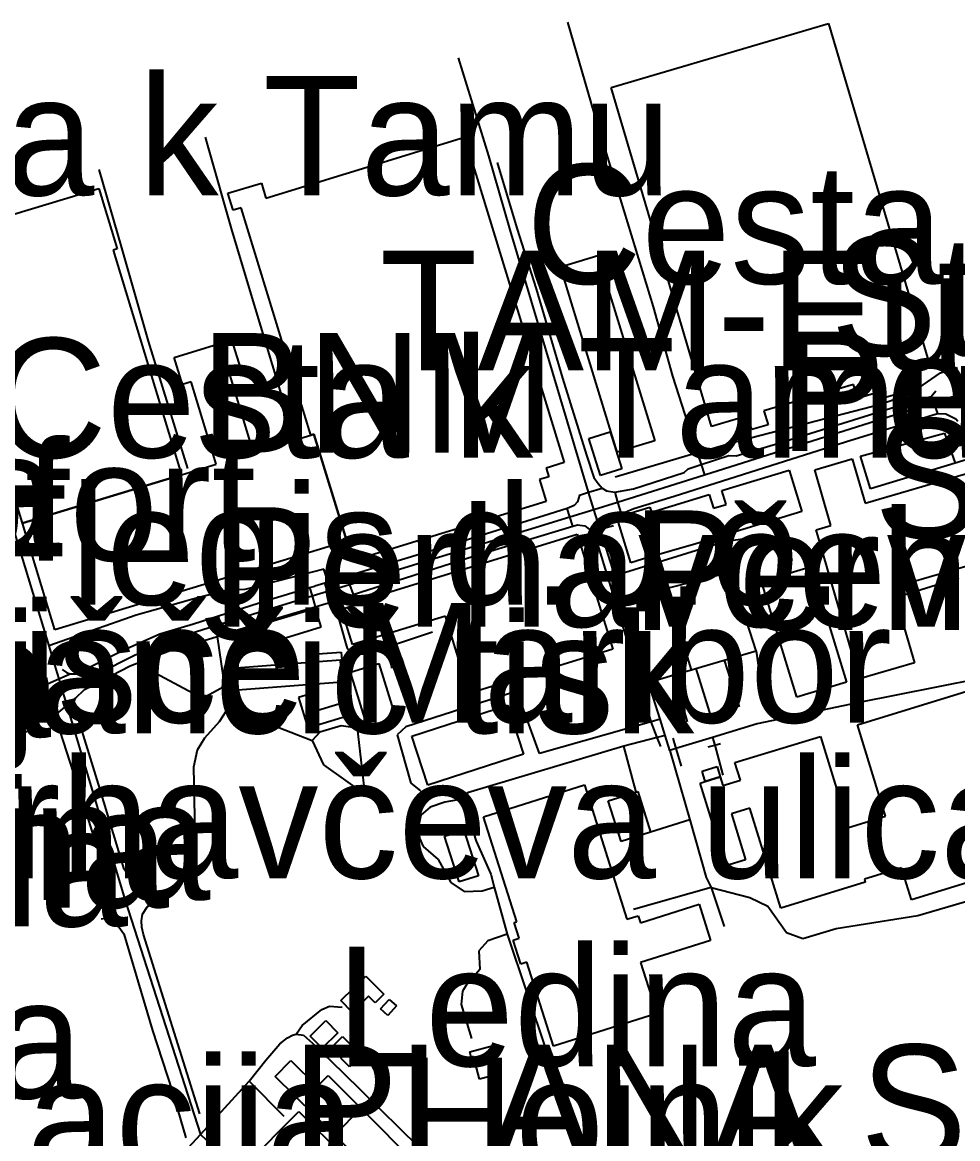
# Model space of a CAD drawing. Extents: x -8864 to 13231, y -7697 to 8949.
# Drawn here: x -1925 to -1439, y 4633 to 5212 of the extents above; entities that cross this region are included whole.
import ezdxf

# ---------------------------------------------------------------- set-up
doc = ezdxf.new("R2010")
doc.units = 0
for name, color, linetype in [('OSM_BUILDING_HOUSE', 9, 'CONTINUOUS'), ('OSM_BUILDING_INDUSTRIAL', 9, 'CONTINUOUS'), ('OSM_BUILDING_WAREHOUSE', 9, 'CONTINUOUS'), ('OSM_BUILDING_YES', 9, 'CONTINUOUS'), ('OSM_HIGHWAY_FOOTWAY', 8, 'CONTINUOUS'), ('OSM_HIGHWAY_PATH', 8, 'CONTINUOUS'), ('OSM_HIGHWAY_RESIDENTIAL', 8, 'CONTINUOUS'), ('OSM_HIGHWAY_SERVICE', 8, 'CONTINUOUS'), ('OSM_HIGHWAY_TERTIARY', 8, 'CONTINUOUS'), ('OSM_HIGHWAY_TRACK', 8, 'CONTINUOUS'), ('OSM_HIGHWAY_UNCLASSIFIED', 8, 'CONTINUOUS'), ('OSM_LABELS', 8, 'CONTINUOUS'), ('OSM_LEISURE_PITCH', 3, 'CONTINUOUS')]:
    doc.layers.add(name, color=color, linetype=linetype)

msp = doc.modelspace()

# ---------------------------------------------------------------- linework, layer by layer
at = {"layer": 'OSM_BUILDING_HOUSE'}
for p, q in [((-1759.157927, 4704.434956), (-1746.294219, 4717.133417)), ((-1746.294219, 4717.133417), (-1736.968032, 4707.704087)), ((-1744.854709, 4706.77005), (-1753.262061, 4698.474908)), ((-1741.424387, 4703.300768), (-1744.854709, 4706.77005)), ((-1736.968032, 4707.704087), (-1741.424387, 4703.300768)), ((-1753.262061, 4698.474908), (-1759.157927, 4704.434956)), ((-1775.176305, 4685.976599), (-1766.960378, 4694.082709)), ((-1766.960378, 4694.082709), (-1760.719948, 4687.766837)), ((-1768.935876, 4679.660727), (-1775.176305, 4685.976599)), ((-1760.719948, 4687.766837), (-1768.935876, 4679.660727))]:
    msp.add_line(p, q, dxfattribs=at)
at = {"layer": 'OSM_BUILDING_INDUSTRIAL'}
for p, q in [((-1618.843976, 5178.381092), (-1505.9726, 5211.73957)), ((-1505.9726, 5211.73957), (-1454.050696, 5036.340693)), ((-1566.784246, 5002.515196), (-1618.843976, 5178.381092)), ((-1798.062985, 5121.00451), (-1695.030814, 5152.56163)), ((-1695.030814, 5152.56163), (-1643.246735, 4983.734373)), ((-1817.787336, 5123.517516), (-1800.459616, 5128.821514)), ((-1800.459616, 5128.821514), (-1798.062985, 5121.00451)), ((-1969.609711, 5100.288895), (-1884.854725, 5126.063879)), ((-1884.854725, 5126.063879), (-1875.298828, 5094.70691)), ((-1815.09974, 5114.733116), (-1817.787336, 5123.517516)), ((-1810.95732, 5116.000738), (-1815.09974, 5114.733116)), ((-1774.755172, 4997.989563), (-1810.95732, 5116.000738)), ((-1924.517823, 4952.232851), (-1969.609711, 5100.288895)), ((-1875.298828, 5094.70691), (-1877.419808, 5094.061979)), ((-1877.419808, 5094.061979), (-1841.87616, 4977.362904)), ((-1845.758243, 5038.353321), (-1815.880751, 5047.437947)), ((-1815.880751, 5047.437947), (-1811.340168, 5032.548946)), ((-1841.477997, 5024.320521), (-1845.758243, 5038.353321)), ((-1454.050696, 5036.340693), (-1466.16402, 5032.760216)), ((-1811.340168, 5032.548946), (-1817.412145, 5030.70311)), ((-1817.412145, 5030.70311), (-1804.678606, 4988.893818)), ((-1466.16402, 5032.760216), (-1464.012412, 5025.488068)), ((-1836.929758, 5025.699339), (-1841.477997, 5024.320521)), ((-1823.874626, 4982.833694), (-1836.929758, 5025.699339)), ((-1464.012412, 5025.488068), (-1470.360039, 5023.619993)), ((-1493.032323, 5024.287163), (-1539.571379, 5010.55459)), ((-1490.896029, 5017.059493), (-1493.032323, 5024.287163)), ((-1480.582092, 5020.106234), (-1490.896029, 5017.059493)), ((-1479.533088, 5016.570235), (-1480.582092, 5020.106234)), ((-1469.180866, 5019.628096), (-1479.533088, 5016.570235)), ((-1470.360039, 5023.619993), (-1469.180866, 5019.628096)), ((-1548.039986, 5008.052704), (-1566.784246, 5002.515196)), ((-1545.919006, 5000.869511), (-1548.039986, 5008.052704)), ((-1539.571379, 5010.55459), (-1537.442742, 5003.371397)), ((-1537.442742, 5003.371397), (-1545.919006, 5000.869511)), ((-1804.678606, 4988.893818), (-1774.755172, 4997.989563)), ((-1773.19315, 4998.467701), (-1774.755172, 4997.989563)), ((-1774.755172, 4997.989563), (-1773.19315, 4998.467701)), ((-1756.156395, 4942.948074), (-1773.19315, 4998.467701)), ((-1773.19315, 4998.467701), (-1756.156395, 4942.948074)), ((-1643.246735, 4983.734373), (-1652.649492, 4980.854425)), ((-1513.200779, 4979.975985), (-1493.721451, 4985.635806)), ((-1493.721451, 4985.635806), (-1487.075202, 4962.740771)), ((-1841.87616, 4977.362904), (-1823.874626, 4982.833694)), ((-1652.649492, 4980.854425), (-1651.263581, 4976.35103)), ((-1504.824055, 4951.120901), (-1513.200779, 4979.975985)), ((-1924.517823, 4952.232851), (-1841.87616, 4977.362904)), ((-1841.87616, 4977.362904), (-1924.517823, 4952.232851)), ((-1651.263581, 4976.35103), (-1656.110442, 4974.861018)), ((-1656.110442, 4974.861018), (-1652.634179, 4963.508016)), ((-1487.075202, 4962.740771), (-1434.862332, 4977.874401)), ((-1652.634179, 4963.508016), (-1753.032352, 4932.762619)), ((-1907.649521, 4896.868897), (-1924.517823, 4952.232851)), ((-1512.488681, 4948.897003), (-1504.824055, 4951.120901)), ((-1490.007821, 4871.505334), (-1512.488681, 4948.897003)), ((-1756.156395, 4942.948074), (-1907.649521, 4896.868897)), ((-1753.032352, 4932.762619), (-1756.156395, 4942.948074)), ((-1421.967997, 4933.474266), (-1472.741356, 4918.752058)), ((-1472.741356, 4918.752058), (-1461.4167, 4879.800475)), ((-1461.4167, 4879.800475), (-1490.007821, 4871.505334)), ((-1491.041511, 4847.642903), (-1421.179329, 4869.136882)), ((-1476.409044, 4800.173788), (-1491.041511, 4847.642903)), ((-1554.586695, 4827.9614), (-1510.26816, 4841.605018)), ((-1510.26816, 4841.605018), (-1495.666321, 4794.247099)), ((-1551.76893, 4818.832297), (-1554.586695, 4827.9614)), ((-1572.626513, 4817.308927), (-1570.00783, 4818.120649)), ((-1559.410585, 4774.421043), (-1572.626513, 4817.308927)), ((-1570.00783, 4818.120649), (-1562.197721, 4820.52246)), ((-1562.197721, 4820.52246), (-1560.819467, 4816.052424)), ((-1560.819467, 4816.052424), (-1551.76893, 4818.832297)), ((-1546.830185, 4804.388076), (-1556.447338, 4801.430291)), ((-1530.827121, 4752.448926), (-1546.830185, 4804.388076)), ((-1556.447338, 4801.430291), (-1549.104305, 4777.590099)), ((-1495.666321, 4794.247099), (-1476.409044, 4800.173788)), ((-1549.104305, 4777.590099), (-1559.410585, 4774.421043)), ((-1393.147167, 4778.201671), (-1463.009349, 4756.696572)), ((-1468.162489, 4773.420289), (-1487.396794, 4767.504719)), ((-1463.009349, 4756.696572), (-1468.162489, 4773.420289)), ((-1486.914405, 4765.959109), (-1530.827121, 4752.448926)), ((-1487.396794, 4767.504719), (-1486.914405, 4765.959109))]:
    msp.add_line(p, q, dxfattribs=at)
at = {"layer": 'OSM_BUILDING_WAREHOUSE'}
for p, q in [((-1705.375379, 4789.743704), (-1695.390692, 4792.934999)), ((-1695.390692, 4792.934999), (-1687.787322, 4769.23936)), ((-1697.772009, 4766.036946), (-1705.375379, 4789.743704)), ((-1687.787322, 4769.23936), (-1697.772009, 4766.036946))]:
    msp.add_line(p, q, dxfattribs=at)
at = {"layer": 'OSM_BUILDING_YES'}
for p, q in [((-1645.245204, 5085.299819), (-1625.811817, 5091.259867)), ((-1625.811817, 5091.259867), (-1596.248261, 4995.020658)), ((-1615.681648, 4989.06061), (-1645.245204, 5085.299819)), ((-1607.810284, 4991.47354), (-1615.681648, 4989.06061)), ((-1597.38915, 4994.675954), (-1607.810284, 4991.47354)), ((-1596.248261, 4995.020658), (-1597.38915, 4994.675954)), ((-1561.39374, 4969.190077), (-1526.454992, 4979.809192)), ((-1526.454992, 4979.809192), (-1519.900626, 4958.281855)), ((-1597.894509, 4957.94827), (-1567.902163, 4967.110732)), ((-1567.902163, 4967.110732), (-1565.727584, 4960.005376)), ((-1559.19619, 4961.984646), (-1561.39374, 4969.190077)), ((-1615.949642, 4955.424145), (-1598.706148, 4960.639187)), ((-1598.706148, 4960.639187), (-1597.894509, 4957.94827)), ((-1565.727584, 4960.005376), (-1559.19619, 4961.984646)), ((-1608.736777, 4931.739626), (-1615.949642, 4955.424145)), ((-1519.900626, 4958.281855), (-1574.877662, 4941.569257)), ((-1744.364663, 4913.370224), (-1636.493289, 4946.595268)), ((-1636.493289, 4946.595268), (-1618.070622, 4886.872473)), ((-1574.877662, 4941.569257), (-1602.680115, 4933.574342)), ((-1602.680115, 4933.574342), (-1608.736777, 4931.739626)), ((-1540.758209, 4922.010069), (-1514.969539, 4929.827073)), ((-1514.969539, 4929.827073), (-1496.722982, 4869.681737)), ((-1522.503996, 4861.864734), (-1540.758209, 4922.010069)), ((-1758.843991, 4907.665924), (-1744.012443, 4912.236035)), ((-1744.012443, 4912.236035), (-1744.364663, 4913.370224)), ((-1772.320256, 4908.043987), (-1811.738331, 4896.212846)), ((-1769.425922, 4898.425626), (-1772.320256, 4908.043987)), ((-1753.154863, 4889.218686), (-1758.843991, 4907.665924)), ((-1704.938932, 4904.063208), (-1753.154863, 4889.218686)), ((-1692.557613, 4863.932959), (-1704.938932, 4904.063208)), ((-1808.767427, 4886.327617), (-1769.425922, 4898.425626)), ((-1811.738331, 4896.212846), (-1808.767427, 4886.327617)), ((-1771.171711, 4884.359467), (-1759.020101, 4885.282385)), ((-1759.020101, 4885.282385), (-1758.713823, 4881.201531)), ((-1618.070622, 4886.872473), (-1692.557613, 4863.932959)), ((-1770.865432, 4880.278613), (-1815.85778, 4876.864929)), ((-1770.865432, 4880.278613), (-1771.171711, 4884.359467)), ((-1759.464206, 4881.145934), (-1770.865432, 4880.278613)), ((-1759.464206, 4881.145934), (-1770.865432, 4880.278613)), ((-1758.713823, 4881.201531), (-1759.464206, 4881.145934)), ((-1758.614282, 4869.904127), (-1759.464206, 4881.145934)), ((-1754.150269, 4874.907899), (-1739.441233, 4879.433532)), ((-1739.441233, 4879.433532), (-1729.793452, 4848.14328)), ((-1815.85778, 4876.864929), (-1815.000199, 4865.634242)), ((-1744.502489, 4843.606527), (-1754.150269, 4874.907899)), ((-1815.000199, 4865.634242), (-1758.614282, 4869.904127)), ((-1496.722982, 4869.681737), (-1522.503996, 4861.864734)), ((-1775.54384, 4863.454821), (-1781.156398, 4861.764658)), ((-1772.84093, 4854.503629), (-1775.54384, 4863.454821)), ((-1781.156398, 4861.764658), (-1776.40142, 4846.019457)), ((-1758.484114, 4858.829112), (-1772.84093, 4854.503629)), ((-1756.439703, 4852.046222), (-1758.484114, 4858.829112)), ((-1722.320251, 4841.638376), (-1672.672466, 4857.728282)), ((-1672.672466, 4857.728282), (-1664.456538, 4832.409198)), ((-1776.40142, 4846.019457), (-1756.439703, 4852.046222)), ((-1729.793452, 4848.14328), (-1744.502489, 4843.606527)), ((-1714.104323, 4816.330411), (-1722.320251, 4841.638376)), ((-1664.456538, 4832.409198), (-1714.104323, 4816.330411)), ((-1571.70002, 4823.613679), (-1563.889912, 4826.026609)), ((-1570.00783, 4818.120649), (-1571.70002, 4823.613679)), ((-1563.889912, 4826.026609), (-1562.197721, 4820.52246)), ((-1685.076755, 4799.884682), (-1632.72606, 4816.408248)), ((-1632.72606, 4816.408248), (-1610.666333, 4746.633431)), ((-1562.197721, 4820.52246), (-1570.00783, 4818.120649)), ((-1667.833261, 4745.34357), (-1685.076755, 4799.884682)), ((-1603.629579, 4744.865432), (-1573.216099, 4754.461554)), ((-1573.216099, 4754.461554), (-1567.251321, 4735.614014)), ((-1610.666333, 4746.633431), (-1604.778124, 4748.490386)), ((-1604.778124, 4748.490386), (-1603.629579, 4744.865432)), ((-1669.142603, 4744.932149), (-1667.833261, 4745.34357)), ((-1666.562205, 4736.759322), (-1669.142603, 4744.932149)), ((-1669.701562, 4735.758567), (-1666.562205, 4736.759322)), ((-1665.796508, 4723.404811), (-1669.701562, 4735.758567)), ((-1567.251321, 4735.614014), (-1603.560666, 4724.149817)), ((-1662.649494, 4724.394446), (-1665.796508, 4723.404811)), ((-1648.86695, 4680.783796), (-1662.649494, 4724.394446)), ((-1603.560666, 4724.149817), (-1595.199256, 4697.718783)), ((-1738.568338, 4700.131713), (-1734.150267, 4705.057648)), ((-1734.793453, 4696.751387), (-1738.568338, 4700.131713)), ((-1730.375382, 4701.677322), (-1734.793453, 4696.751387)), ((-1734.150267, 4705.057648), (-1730.375382, 4701.677322)), ((-1595.199256, 4697.718783), (-1648.86695, 4680.783796)), ((-1762.618877, 4681.495443), (-1758.285032, 4685.765328)), ((-1758.285032, 4685.765328), (-1748.614281, 4675.980175)), ((-1757.45808, 4676.280401), (-1762.618877, 4681.495443)), ((-1692.258991, 4677.903847), (-1680.704626, 4680.995066)), ((-1691.485638, 4675.035018), (-1692.258991, 4677.903847)), ((-1680.704626, 4680.995066), (-1676.799572, 4666.417411)), ((-1793.239094, 4665.038594), (-1785.084423, 4673.255899)), ((-1785.084423, 4673.255899), (-1771.50096, 4659.812432)), ((-1759.211526, 4674.55688), (-1757.45808, 4676.280401)), ((-1754.693914, 4669.986768), (-1759.211526, 4674.55688)), ((-1748.614281, 4675.980175), (-1754.693914, 4669.986768)), ((-1690.26818, 4675.357483), (-1691.485638, 4675.035018)), ((-1687.136479, 4663.659777), (-1690.26818, 4675.357483)), ((-1762.396825, 4634.548945), (-1793.239094, 4665.038594)), ((-1771.50096, 4659.812432), (-1765.865431, 4665.505613)), ((-1765.865431, 4665.505613), (-1748.76742, 4648.537267)), ((-1676.799572, 4666.417411), (-1687.136479, 4663.659777)), ((-1748.76742, 4648.537267), (-1762.396825, 4634.548945)), ((-1748.76742, 4648.537267), (-1762.396825, 4634.548945)), ((-1719.739852, 4619.32636), (-1748.76742, 4648.537267)), ((-1810.038484, 4617.736272), (-1780.926689, 4646.902701)), ((-1780.926689, 4646.902701), (-1757.572934, 4623.618484)), ((-1762.396825, 4634.548945), (-1748.23909, 4620.771894))]:
    msp.add_line(p, q, dxfattribs=at)
at = {"layer": 'OSM_HIGHWAY_FOOTWAY'}
for p, q in [((-1678.009373, 5139.42951), (-1667.840918, 5105.459459)), ((-1667.840918, 5105.459459), (-1657.863888, 5073.89122)), ((-1657.863888, 5073.89122), (-1644.081345, 5027.545174)), ((-1644.081345, 5027.545174), (-1631.623456, 4987.548359)), ((-1452.733697, 5018.071367), (-1450.329409, 5020.984674)), ((-1531.753614, 4993.864231), (-1468.193117, 5013.779242)), ((-1468.193117, 5013.779242), (-1452.733697, 5018.071367)), ((-1452.733697, 5018.071367), (-1451.577495, 5014.902311)), ((-1451.577495, 5014.902311), (-1449.471829, 5009.142414)), ((-1497.228342, 4994.55364), (-1449.471829, 5009.142414)), ((-1449.471829, 5009.142414), (-1445.176269, 5008.975622)), ((-1445.176269, 5008.975622), (-1439.847019, 5006.395899)), ((-1439.847019, 5006.395899), (-1438.836299, 5005.150516)), ((-1553.912881, 4987.170296), (-1531.753614, 4993.864231)), ((-1543.093585, 4979.964865), (-1497.228342, 4994.55364)), ((-1631.623456, 4987.548359), (-1627.779658, 4976.028565)), ((-1572.174752, 4982.644663), (-1557.695424, 4987.348208)), ((-1557.695424, 4987.348208), (-1553.912881, 4987.170296)), ((-1607.335552, 4970.012919), (-1580.880725, 4978.586048)), ((-1586.209975, 4966.232292), (-1543.093585, 4979.964865)), ((-1580.880725, 4978.586048), (-1578.821, 4980.476362)), ((-1578.821, 4980.476362), (-1572.174752, 4982.644663)), ((-1627.779658, 4976.028565), (-1625.528509, 4972.859509)), ((-1625.528509, 4972.859509), (-1623.583639, 4970.446579)), ((-1635.360057, 4966.877222), (-1636.255923, 4963.296746)), ((-1635.360057, 4966.877222), (-1630.551481, 4968.333876)), ((-1630.551481, 4968.333876), (-1623.583639, 4970.446579)), ((-1623.583639, 4970.446579), (-1621.248264, 4968.978806)), ((-1621.248264, 4968.978806), (-1617.021617, 4968.367234)), ((-1617.021617, 4968.367234), (-1607.335552, 4970.012919)), ((-1617.021617, 4968.367234), (-1615.528508, 4963.218909)), ((-1638.047653, 4961.506507), (-1641.623458, 4959.871942)), ((-1636.255923, 4963.296746), (-1638.047653, 4961.506507)), ((-1615.528508, 4963.218909), (-1613.736778, 4957.036471)), ((-1607.167099, 4959.883061), (-1586.209975, 4966.232292)), ((-1641.623458, 4959.871942), (-1695.758226, 4942.881357)), ((-1640.25286, 4955.53534), (-1641.623458, 4959.871942)), ((-1638.713809, 4950.687241), (-1640.25286, 4955.53534)), ((-1613.736778, 4957.036471), (-1607.167099, 4959.883061)), ((-1690.390691, 4935.14219), (-1638.713809, 4950.687241)), ((-1638.713809, 4950.687241), (-1636.409062, 4951.37665)), ((-1636.409062, 4951.37665), (-1632.526979, 4950.93187)), ((-1632.526979, 4950.93187), (-1628.736779, 4947.874009)), ((-1628.736779, 4947.874009), (-1624.579045, 4949.074915)), ((-1624.579045, 4949.074915), (-1617.611204, 4951.076423)), ((-1628.736779, 4947.874009), (-1627.90217, 4947.20684)), ((-1627.90217, 4947.20684), (-1625.222231, 4939.156327)), ((-1695.758226, 4942.881357), (-1756.332505, 4924.500836)), ((-1625.222231, 4939.156327), (-1605.980268, 4876.431269)), ((-1752.879213, 4915.316135), (-1690.390691, 4935.14219)), ((-1765.842461, 4921.665365), (-1772.710761, 4919.641618)), ((-1759.586717, 4923.511201), (-1765.842461, 4921.665365)), ((-1756.332505, 4924.500836), (-1759.586717, 4923.511201)), ((-1756.332505, 4924.500836), (-1754.793455, 4920.408862)), ((-1754.793455, 4920.408862), (-1752.879213, 4915.316135)), ((-1797.764363, 4912.191557), (-1775.474927, 4918.818775)), ((-1775.474927, 4918.818775), (-1772.710761, 4919.641618)), ((-1775.474927, 4918.818775), (-1774.173242, 4914.471053)), ((-1774.173242, 4914.471053), (-1772.481052, 4908.833471)), ((-1757.549963, 4913.214551), (-1752.879213, 4915.316135)), ((-1835.643387, 4899.971235), (-1797.764363, 4912.191557)), ((-1817.526999, 4895.445601), (-1772.481052, 4908.833471)), ((-1772.481052, 4908.833471), (-1766.868494, 4910.501395)), ((-1766.868494, 4910.501395), (-1762.810301, 4911.69118)), ((-1762.810301, 4911.69118), (-1757.549963, 4913.214551)), ((-1853.093619, 4894.900746), (-1835.643387, 4899.971235)), ((-1872.182442, 4886.405454), (-1853.093619, 4894.900746)), ((-1844.632668, 4887.317252), (-1828.369267, 4891.887364)), ((-1828.369267, 4891.887364), (-1823.46115, 4893.49969)), ((-1823.46115, 4893.49969), (-1817.526999, 4895.445601)), ((-1887.243699, 4878.666287), (-1872.182442, 4886.405454)), ((-1868.522411, 4878.177029), (-1844.632668, 4887.317252)), ((-1905.674023, 4871.427497), (-1899.7705, 4874.040578)), ((-1903.798065, 4876.275596), (-1901.707713, 4874.785584)), ((-1901.707713, 4874.785584), (-1899.7705, 4874.040578)), ((-1899.7705, 4874.040578), (-1896.6388, 4874.040578)), ((-1896.6388, 4874.040578), (-1887.243699, 4878.666287)), ((-1892.236043, 4865.990065), (-1868.522411, 4878.177029)), ((-1605.980268, 4876.431269), (-1600.658675, 4858.395452)), ((-1912.151818, 4872.25034), (-1911.554575, 4868.825536)), ((-1911.554575, 4868.825536), (-1905.674023, 4871.427497)), ((-1911.554575, 4868.825536), (-1911.554575, 4865.700959)), ((-1913.040026, 4863.310268), (-1930.344776, 4849.755606)), ((-1911.554575, 4865.700959), (-1913.040026, 4863.310268)), ((-1896.983363, 4861.419954), (-1892.236043, 4865.990065)), ((-1909.540792, 4850.912033), (-1901.53926, 4857.605968)), ((-1901.53926, 4857.605968), (-1896.983363, 4861.419954)), ((-1897.618892, 4859.629716), (-1896.983363, 4861.419954)), ((-1897.151816, 4856.571855), (-1897.618892, 4859.629716)), ((-1896.202352, 4853.380561), (-1897.151816, 4856.571855)), ((-1598.108905, 4849.144034), (-1600.658675, 4858.395452)), ((-1918.805724, 4847.387154), (-1912.481068, 4851.356813)), ((-1912.481068, 4851.356813), (-1909.540792, 4850.912033)), ((-1909.540792, 4850.912033), (-1906.745998, 4849.733367)), ((-1885.000207, 4816.730713), (-1896.202352, 4853.380561)), ((-1939.984899, 4827.839086), (-1918.805724, 4847.387154)), ((-1906.745998, 4849.733367), (-1892.902199, 4806.71205)), ((-1594.93892, 4841.004565), (-1598.108905, 4849.144034)), ((-1593.147189, 4836.401095), (-1594.93892, 4841.004565)), ((-1586.807219, 4840.670981), (-1585.229883, 4835.266907)), ((-1585.229883, 4835.266907), (-1582.53463, 4826.048848)), ((-1568.553005, 4836.145347), (-1565.13034, 4837.034907)), ((-1565.13034, 4837.034907), (-1562.07521, 4837.82439)), ((-1871.669425, 4772.653044), (-1885.000207, 4816.730713)), ((-1892.902199, 4806.71205), (-1881.700054, 4770.885045)), ((-1881.700054, 4770.885045), (-1881.340176, 4764.747085)), ((-1869.663299, 4769.584064), (-1871.669425, 4772.653044)), ((-1866.478, 4766.870908), (-1869.663299, 4769.584064)), ((-1881.340176, 4764.747085), (-1884.173255, 4760.277049)), ((-1861.998673, 4764.046557), (-1866.478, 4766.870908)), ((-1858.844002, 4753.683189), (-1861.998673, 4764.046557)), ((-1884.173255, 4760.277049), (-1886.531601, 4757.330383)), ((-1884.173255, 4760.277049), (-1881.340176, 4747.31172)), ((-1862.113528, 4749.313229), (-1859.640327, 4753.205051)), ((-1859.640327, 4753.205051), (-1858.844002, 4753.683189)), ((-1858.844002, 4753.683189), (-1857.51169, 4754.494912)), ((-1883.583668, 4746.833582), (-1881.340176, 4747.31172)), ((-1881.340176, 4747.31172), (-1874.379992, 4742.70825)), ((-1862.703114, 4745.77723), (-1862.113528, 4749.313229)), ((-1874.379992, 4742.70825), (-1871.784279, 4739.061057)), ((-1862.465748, 4742.474741), (-1862.703114, 4745.77723)), ((-1861.646453, 4738.816428), (-1862.465748, 4742.474741)), ((-1871.784279, 4739.061057), (-1856.922103, 4688.967742)), ((-1832.389175, 4645.701796), (-1861.646453, 4738.816428)), ((-1856.922103, 4688.967742), (-1846.784276, 4657.610773)), ((-1846.784276, 4657.610773), (-1839.70158, 4633.214606))]:
    msp.add_line(p, q, dxfattribs=at)
at = {"layer": 'OSM_HIGHWAY_PATH'}
msp.add_line((-1605.941984, 4812.660979), (-1612.26664, 4836.501171), dxfattribs=at)
at = {"layer": 'OSM_HIGHWAY_RESIDENTIAL'}
for p, q in [((-1682.350874, 5142.965508), (-1698.055317, 5193.748231)), ((-1671.363124, 5104.458705), (-1682.350874, 5142.965508)), ((-1630.551481, 4968.333876), (-1671.363124, 5104.458705)), ((-1949.157948, 5014.413053), (-1910.842476, 4888.584874)), ((-1627.879199, 4959.327087), (-1630.551481, 4968.333876)), ((-1625.735248, 4952.733228), (-1627.879199, 4959.327087)), ((-1624.579045, 4949.074915), (-1625.735248, 4952.733228)), ((-1617.036931, 4925.168005), (-1624.579045, 4949.074915)), ((-1599.502473, 4869.570542), (-1617.036931, 4925.168005)), ((-1910.842476, 4888.584874), (-1906.61583, 4874.718867)), ((-1906.61583, 4874.718867), (-1905.674023, 4871.427497)), ((-1905.674023, 4871.427497), (-1903.782751, 4864.866997)), ((-1593.476439, 4850.456134), (-1599.502473, 4869.570542)), ((-1903.782751, 4864.866997), (-1901.53926, 4857.605968)), ((-1901.53926, 4857.605968), (-1899.94661, 4852.446523)), ((-1899.94661, 4852.446523), (-1871.393774, 4756.95232)), ((-1590.827127, 4842.072037), (-1593.476439, 4850.456134)), ((-1588.384554, 4834.310631), (-1590.827127, 4842.072037)), ((-1871.393774, 4756.95232), (-1832.136495, 4634.88253))]:
    msp.add_line(p, q, dxfattribs=at)
at = {"layer": 'OSM_HIGHWAY_SERVICE'}
for p, q in [((-1641.485632, 5212.262186), (-1627.779658, 5165.337927)), ((-1627.779658, 5165.337927), (-1614.157911, 5120.715403)), ((-1829.716893, 5152.639467), (-1828.124244, 5147.113079)), ((-1828.124244, 5147.113079), (-1815.727611, 5104.091762)), ((-1884.793469, 5135.90463), (-1873.093621, 5095.185048)), ((-1614.157911, 5120.715403), (-1597.029272, 5064.584204)), ((-1815.727611, 5104.091762), (-1803.598973, 5063.650167)), ((-1873.093621, 5095.185048), (-1859.173252, 5046.726299)), ((-1803.598973, 5063.650167), (-1789.33404, 5016.080977)), ((-1597.029272, 5064.584204), (-1587.067556, 5028.534809)), ((-1859.173252, 5046.726299), (-1838.729145, 4980.654274)), ((-1463.606593, 5019.427945), (-1447.917464, 5030.302809)), ((-1447.917464, 5030.302809), (-1439.11195, 5033.071562)), ((-1587.067556, 5028.534809), (-1574.157907, 4988.771503)), ((-1479.119611, 5014.090588), (-1463.606593, 5019.427945)), ((-1555.252851, 4994.309011), (-1479.119611, 5014.090588)), ((-1489.494804, 4987.003504), (-1445.865396, 4999.012556)), ((-1445.865396, 4999.012556), (-1440.245181, 4983.389669)), ((-1574.157907, 4988.771503), (-1555.252851, 4994.309011)), ((-1574.157907, 4988.771503), (-1616.784251, 4976.161999)), ((-1574.157907, 4988.771503), (-1572.174752, 4982.644663)), ((-1484.173211, 4970.012919), (-1489.494804, 4987.003504)), ((-1430.566773, 4986.347454), (-1440.245181, 4983.389669)), ((-1572.174752, 4982.644663), (-1570.474905, 4977.418501)), ((-1440.245181, 4983.389669), (-1484.173211, 4970.012919)), ((-1768.085952, 4928.437136), (-1809.096677, 4917.851379)), ((-1765.842461, 4921.665365), (-1768.085952, 4928.437136)), ((-1556.761274, 4926.847049), (-1592.580573, 4917.751304)), ((-1543.507061, 4885.927316), (-1556.761274, 4926.847049)), ((-1764.448892, 4917.451077), (-1765.842461, 4921.665365)), ((-1438.392195, 4923.74471), (-1467.50399, 4914.737921)), ((-1817.450429, 4917.706826), (-1836.684735, 4912.636337)), ((-1809.096677, 4917.851379), (-1817.450429, 4917.706826)), ((-1764.448892, 4917.451077), (-1762.810301, 4911.69118)), ((-1845.727615, 4910.056615), (-1865.46728, 4904.441271)), ((-1836.684735, 4912.636337), (-1845.727615, 4910.056615)), ((-1762.810301, 4911.69118), (-1755.857773, 4887.15046)), ((-1865.46728, 4904.441271), (-1910.842476, 4888.584874)), ((-1824.295759, 4899.103915), (-1823.46115, 4893.49969)), ((-1577.20538, 4876.175521), (-1583.8746, 4898.180997)), ((-1823.46115, 4893.49969), (-1820.291165, 4872.183623)), ((-1746.370789, 4884.270511), (-1711.638779, 4895.945979)), ((-1755.857773, 4887.15046), (-1753.147206, 4884.770889)), ((-1560.160968, 4881.22377), (-1543.507061, 4885.927316)), ((-1543.507061, 4885.927316), (-1540.344733, 4862.398469)), ((-1753.147206, 4884.770889), (-1746.370789, 4884.270511)), ((-1574.847034, 4876.876049), (-1560.160968, 4881.22377)), ((-1560.160968, 4881.22377), (-1552.412115, 4856.860962)), ((-1831.026235, 4861.264281), (-1855.612761, 4874.329685)), ((-1586.386086, 4873.462364), (-1577.20538, 4876.175521)), ((-1577.20538, 4876.175521), (-1574.847034, 4876.876049)), ((-1574.847034, 4876.876049), (-1567.05224, 4851.712637)), ((-1820.291165, 4872.183623), (-1819.862375, 4867.313285)), ((-1599.502473, 4869.570542), (-1586.386086, 4873.462364)), ((-1586.386086, 4873.462364), (-1579.32636, 4849.144034)), ((-1428.116543, 4871.383019), (-1490.964942, 4859.029263)), ((-1819.862375, 4867.313285), (-1831.026235, 4861.264281)), ((-1819.862375, 4867.313285), (-1816.975697, 4857.383578)), ((-1667.848575, 4865.111625), (-1725.467265, 4846.486475)), ((-1656.072157, 4832.709424), (-1667.848575, 4865.111625)), ((-1816.975697, 4857.383578), (-1814.402956, 4854.192284)), ((-1490.964942, 4859.029263), (-1543.147183, 4848.020965)), ((-1814.402956, 4854.192284), (-1792.19009, 4846.575431)), ((-1593.476439, 4850.456134), (-1598.108905, 4849.144034)), ((-1792.19009, 4846.575431), (-1774.043074, 4839.425597)), ((-1759.012444, 4847.020211), (-1770.13802, 4843.706602)), ((-1750.620407, 4845.852664), (-1759.012444, 4847.020211)), ((-1746.523929, 4811.337759), (-1750.620407, 4845.852664)), ((-1725.467265, 4846.486475), (-1729.992533, 4842.350024)), ((-1598.108905, 4849.144034), (-1656.072157, 4832.709424)), ((-1543.147183, 4848.020965), (-1566.21763, 4841.037924)), ((-1770.13802, 4843.706602), (-1774.043074, 4839.425597)), ((-1774.043074, 4839.425597), (-1768.185493, 4826.749376)), ((-1729.992533, 4842.350024), (-1722.879209, 4817.386763)), ((-1594.93892, 4841.004565), (-1612.26664, 4836.501171)), ((-1590.827127, 4842.072037), (-1594.93892, 4841.004565)), ((-1566.21763, 4841.037924), (-1585.229883, 4835.266907)), ((-1566.21763, 4841.037924), (-1565.13034, 4837.034907)), ((-1612.26664, 4836.501171), (-1693.445822, 4812.316274)), ((-1585.229883, 4835.266907), (-1588.384554, 4834.310631)), ((-1588.384554, 4834.310631), (-1578.085931, 4798.227877)), ((-1565.13034, 4837.034907), (-1560.911351, 4821.523214)), ((-1768.185493, 4826.749376), (-1746.523929, 4811.337759)), ((-1722.879209, 4817.386763), (-1717.82561, 4813.239192)), ((-1693.445822, 4812.316274), (-1695.398349, 4809.191697)), ((-1620.367713, 4808.113106), (-1605.941984, 4812.660979)), ((-1605.941984, 4812.660979), (-1605.01549, 4812.950085)), ((-1605.01549, 4812.950085), (-1598.369242, 4791.912005)), ((-1712.764354, 4804.910692), (-1717.641843, 4800.618568)), ((-1705.153327, 4807.445937), (-1712.764354, 4804.910692)), ((-1695.398349, 4809.191697), (-1705.153327, 4807.445937)), ((-1695.398349, 4809.191697), (-1694.617338, 4805.099724)), ((-1694.617338, 4805.099724), (-1688.958838, 4787.163982)), ((-1613.70615, 4787.008309), (-1620.367713, 4808.113106)), ((-1717.641843, 4800.618568), (-1718.813359, 4794.958746)), ((-1718.813359, 4794.958746), (-1718.422853, 4788.720711)), ((-1578.085931, 4798.227877), (-1598.369242, 4791.912005)), ((-1578.085931, 4798.227877), (-1569.52544, 4768.249725)), ((-1718.422853, 4788.720711), (-1716.470326, 4784.428587)), ((-1688.958838, 4787.163982), (-1681.347811, 4770.006605)), ((-1598.369242, 4791.912005), (-1613.70615, 4787.008309)), ((-1716.470326, 4784.428587), (-1708.667875, 4777.612338)), ((-1708.667875, 4777.612338), (-1702.029284, 4765.714481)), ((-1681.347811, 4770.006605), (-1679.63265, 4763.31267)), ((-1702.029284, 4765.714481), (-1695.199267, 4761.033174)), ((-1569.52544, 4768.249725), (-1566.990984, 4763.179236)), ((-1695.199267, 4761.033174), (-1685.834795, 4761.422356)), ((-1685.834795, 4761.422356), (-1679.63265, 4763.31267)), ((-1679.63265, 4763.31267), (-1672.940459, 4738.949862)), ((-1566.990984, 4763.179236), (-1607.190069, 4751.670561)), ((-1566.990984, 4763.179236), (-1560.160968, 4742.897282)), ((-1566.990984, 4763.179236), (-1546.891441, 4757.908597)), ((-1546.891441, 4757.908597), (-1537.519311, 4753.427441)), ((-1459.655597, 4748.557103), (-1427.067538, 4758.108748)), ((-1537.519311, 4753.427441), (-1527.764333, 4739.772704)), ((-1502.006291, 4741.918766), (-1459.655597, 4748.557103)), ((-1519.372296, 4736.659246), (-1502.006291, 4741.918766)), ((-1682.886862, 4735.436102), (-1687.481043, 4730.343374)), ((-1672.940459, 4738.949862), (-1682.886862, 4735.436102)), ((-1672.940459, 4738.949862), (-1652.465725, 4677.959444)), ((-1527.764333, 4739.772704), (-1519.372296, 4736.659246)), ((-1687.481043, 4730.343374), (-1687.006311, 4720.558221)), ((-1687.006311, 4720.558221), (-1694.226832, 4712.085167)), ((-1694.226832, 4712.085167), (-1695.980278, 4709.360892)), ((-1695.980278, 4709.360892), (-1696.761289, 4702.333372)), ((-1779.326382, 4691.525225), (-1769.027759, 4699.898203)), ((-1769.027759, 4699.898203), (-1765.06145, 4701.51053)), ((-1765.06145, 4701.51053), (-1758.438172, 4701.07687)), ((-1696.761289, 4702.333372), (-1691.393754, 4684.753454)), ((-1782.419798, 4686.943995), (-1779.326382, 4691.525225)), ((-1806.715359, 4662.592306), (-1788.859308, 4644.378577)), ((-1832.136495, 4634.88253), (-1724.556085, 4535.085083))]:
    msp.add_line(p, q, dxfattribs=at)
at = {"layer": 'OSM_HIGHWAY_TERTIARY'}
for p, q in [((-1451.577495, 5014.902311), (-1435.405977, 5020.006158)), ((-1570.474905, 4977.418501), (-1451.577495, 5014.902311)), ((-1615.528508, 4963.218909), (-1570.474905, 4977.418501)), ((-1627.879199, 4959.327087), (-1615.528508, 4963.218909)), ((-1754.793455, 4920.408862), (-1640.25286, 4955.53534)), ((-1640.25286, 4955.53534), (-1627.879199, 4959.327087)), ((-1764.448892, 4917.451077), (-1754.793455, 4920.408862)), ((-1824.295759, 4899.103915), (-1774.173242, 4914.471053)), ((-1774.173242, 4914.471053), (-1764.448892, 4917.451077)), ((-1845.00786, 4892.654609), (-1824.295759, 4899.103915)), ((-1866.309547, 4883.814612), (-1845.00786, 4892.654609)), ((-1903.782751, 4864.866997), (-1866.309547, 4883.814612)), ((-1931.677088, 4842.450099), (-1903.782751, 4864.866997))]:
    msp.add_line(p, q, dxfattribs=at)
at = {"layer": 'OSM_HIGHWAY_TRACK'}
for p, q in [((-1559.533096, 4942.859118), (-1536.186999, 4946.028174)), ((-1617.036931, 4925.168005), (-1559.533096, 4942.859118)), ((-1816.975697, 4857.383578), (-1822.442773, 4849.166273)), ((-1822.442773, 4849.166273), (-1830.046143, 4840.593144)), ((-1830.046143, 4840.593144), (-1833.759773, 4834.355109)), ((-1833.759773, 4834.355109), (-1835.7123, 4825.57071)), ((-1835.7123, 4825.57071), (-1835.122713, 4800.029235)), ((-1835.122713, 4800.029235), (-1835.321794, 4788.720711)), ((-1835.321794, 4788.720711), (-1834.540784, 4783.26104))]:
    msp.add_line(p, q, dxfattribs=at)
at = {"layer": 'OSM_HIGHWAY_UNCLASSIFIED'}
for p, q in [((-1790.873091, 4681.99582), (-1786.853183, 4685.109278)), ((-1786.853183, 4685.109278), (-1784.372325, 4686.532573)), ((-1784.372325, 4686.532573), (-1782.419798, 4686.943995)), ((-1782.419798, 4686.943995), (-1778.652569, 4686.488095)), ((-1778.652569, 4686.488095), (-1773.997132, 4682.284927)), ((-1798.216124, 4673.556125), (-1790.873091, 4681.99582)), ((-1773.997132, 4682.284927), (-1758.239091, 4667.195776)), ((-1806.715359, 4662.592306), (-1798.216124, 4673.556125)), ((-1758.239091, 4667.195776), (-1706.638779, 4616.524247)), ((-1832.136495, 4634.88253), (-1806.715359, 4662.592306)), ((-1870.804187, 4593.139954), (-1832.136495, 4634.88253))]:
    msp.add_line(p, q, dxfattribs=at)
at = {"layer": 'OSM_LEISURE_PITCH'}
for p, q in [((-1630.398341, 4996.210444), (-1619.36465, 4999.668606)), ((-1624.379964, 4977.073797), (-1630.398341, 4996.210444)), ((-1619.36465, 4999.668606), (-1613.346272, 4980.543079)), ((-1613.346272, 4980.543079), (-1624.379964, 4977.073797))]:
    msp.add_line(p, q, dxfattribs=at)

# ---------------------------------------------------------------- texts
at = {"layer": 'OSM_LABELS'}
for s, p in [('Cesta k Tamu', (-2103.922566, 5122.436184)), ('Cesta k Tamu', (-1662.990844, 5076.533458)), ('Starkom', (-1504.966835, 5039.275585)), ('TAM-Europe d.o.o.', (-1738.977029, 5031.661472)), ('Perhavčeva ulica', (-1531.640931, 4989.661369)), ('Cesta k Tamu', (-1940.590232, 4986.276636)), ('BNM', (-1832.210002, 4988.901972)), ('SMM proizvodni sistemi d.o.o.', (-1482.318832, 4944.522999)), ('Ledina', (-2154.464101, 4937.166747)), ('Trgofort', (-2093.766364, 4932.843632)), ('Flegis d.o.o.', (-1950.188767, 4909.895382)), ('Perhavčeva ulica', (-1826.361827, 4898.460585)), ('Perhavčeva ulica', (-1608.099387, 4896.829247)), ('Dinos - skladišče Maribor', (-2404.364736, 4848.737061)), ('Florjančič tisk', (-2078.299616, 4843.208449)), ('Tržaška cesta', (-2426.144559, 4841.08807)), ('Perhavčeva ulica', (-2033.733958, 4767.93126)), ('Ledina', (-2076.170093, 4756.661729)), ('Ledina', (-2097.565355, 4752.611226)), ('Ledina', (-2118.82106, 4743.014036)), ('Ledina', (-1761.579118, 4670.394027)), ('Tržaška cesta', (-2409.417485, 4653.628238)), ('PLANA S d.o.o.', (-1784.628286, 4619.486798)), ('Kmetijska mehanizacija Hojnik', (-2618.551845, 4612.832576))]:
    msp.add_text(s, height=62.042552, dxfattribs=at).set_placement(p)

doc.saveas('drawing.dxf')
